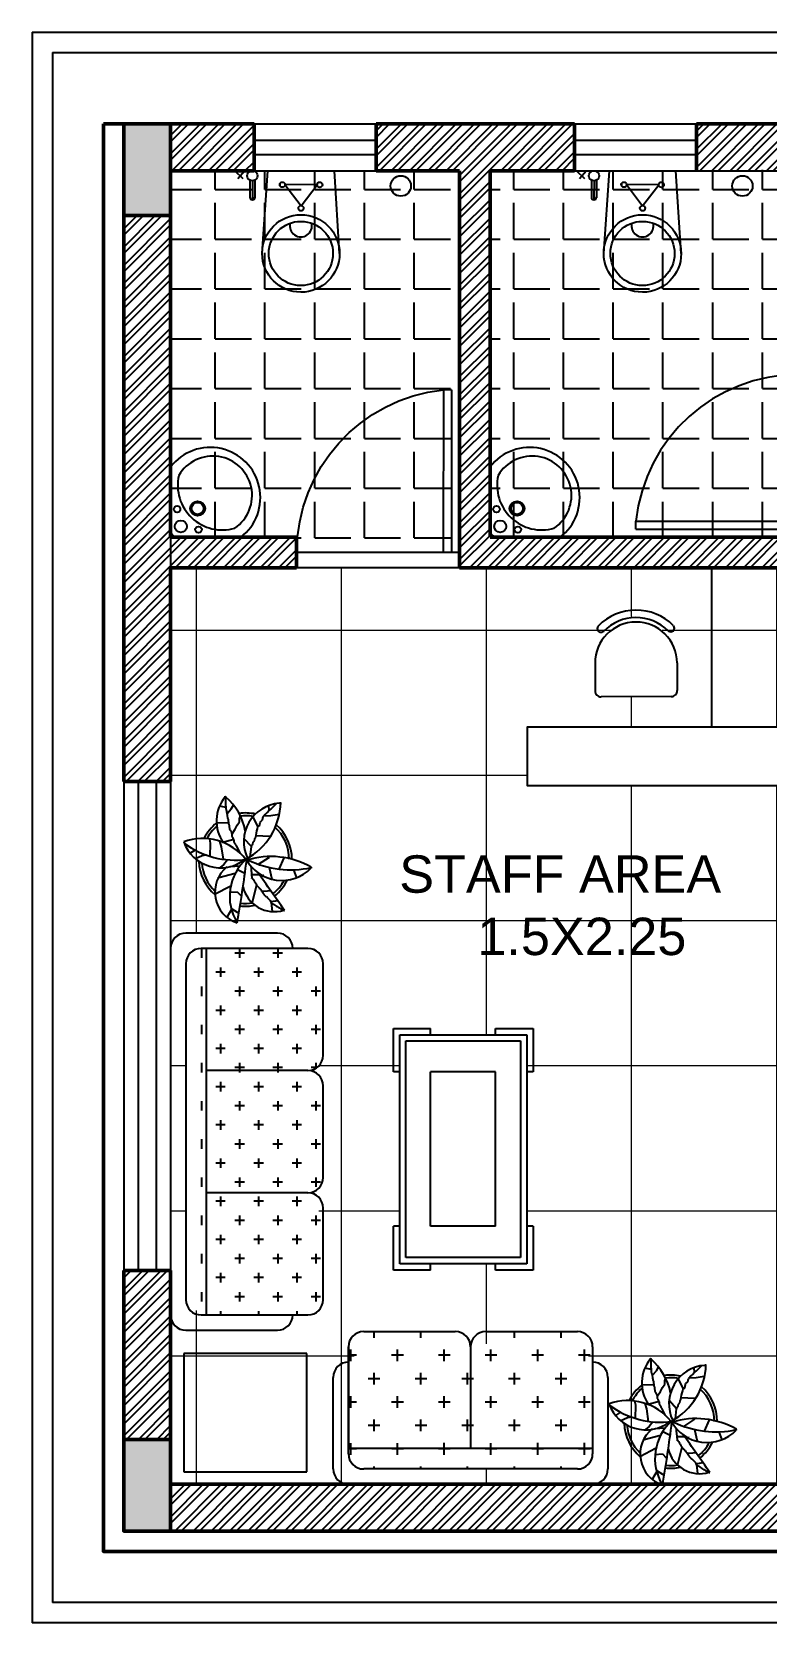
# Model space of a CAD drawing. Header units: millimetres. Extents: x 1521 to 3683, y 1649 to 3322.
# Drawn here: x 1969.127 to 1970.932, y 1667.031 to 1670.985 of the extents above; entities that cross this region are included whole.
import ezdxf

# ---------------------------------------------------------------- set-up
doc = ezdxf.new("R2010")
doc.units = ezdxf.units.MM
doc.header["$LTSCALE"] = 0.1
doc.linetypes.add('DASHED2', pattern=[0.375, 0.25, -0.125])
for name, color, linetype, lineweight in [('COL', 1, 'Continuous', 50), ('plan wall', 7, 'Continuous', 25), ('WALL', 7, 'Continuous', 50), ('WIN', 8, 'Continuous', 25)]:
    doc.layers.add(name, color=color, linetype=linetype, lineweight=lineweight)
doc.layers.add('FURN', color=34, linetype='Continuous')
doc.styles.add('WORKING', font='ARIALN.TTF')
pattern_1 = [(45, (316.00692, 94.036503), (-0.0224506403, 0.0224506403), []), (45, (316.00692, 94.052378), (-0.0224506403, 0.0224506403), [])]
pattern_2 = [(45, (1355.396708, 935.387266), (-0.0224506403, 0.0224506403), []), (45, (1355.396708, 935.40314), (-0.0224506403, 0.0224506403), [])]

# ---------------------------------------------------------------- blocks, each defined once
blk = doc.blocks.new('d')
for p, q in [((0.05, 1), (0.05, 0)), ((0.05, 1), (0.1, 1)), ((0.1, 1), (0.1, 0)), ((0, 0), (0.1, 0))]:
    blk.add_line(p, q)
at = {"linetype": 'DASHED2', "ltscale": 500}
blk.add_arc((-0.0055, 0.0001), 1.0055, 359.9965, 83.97793, dxfattribs=at)
blk = doc.blocks.new('wash')
for q in [(760.2305, 550.5402), (760.6408, 550.1285)]:
    blk.add_line((760.2305, 550.1285), q)
for centre, radius in [((760.3884, 550.297), 0.0432), ((760.3884, 550.297), 0.035), ((760.2681, 550.2933), 0.0189), ((760.29, 550.192), 0.035), ((760.3932, 550.1732), 0.0189)]:
    blk.add_circle(centre, radius)
for centre, radius, start, end in [((760.4628, 550.3614), 0.2931, 307.39596, 142.40881), ((760.4767, 550.3729), 0.2306, 304.13091, 149.39658), ((760.533, 550.4327), 0.2612, 167.25703, 286.27045), ((760.4495, 550.3623), 0.302, 223.52695, 230.32253)]:
    blk.add_arc(centre, radius, start, end)
blk = doc.blocks.new('CORNER')
at = {"ltscale": 0.02}
for p, q in [((836.5133, 549.075), (836.5133, 548.4944)), ((837.1169, 549.075), (836.5133, 549.075)), ((837.1169, 548.4944), (837.1169, 549.075)), ((836.5133, 548.4944), (837.1169, 548.4944))]:
    blk.add_line(p, q, dxfattribs=at)
blk = doc.blocks.new('5 SITE SOFA')
at = {"ltscale": 0.02}
h = blk.add_hatch(dxfattribs=at)
h.set_pattern_fill('CROSS', color=256, scale=0.018084, angle=90, style=0)
h.set_pattern_definition([(180, (1023.91953, 431.48697), (-0.114836516, 0.114836516), [0.05741826, -0.17225477]), (90, (1023.89083, 431.45826), (0.114836516, 0.114836516), [0.05741826, -0.17225477])])
edge = h.paths.add_edge_path()
edge.add_ellipse((837.3965, 549.1078), major_axis=(-0.053, -0.053), ratio=1, start_angle=225, end_angle=315, ccw=False)
edge.add_line((837.3965, 549.1828), (837.8465, 549.1828))
edge.add_ellipse((837.8465, 549.1078), major_axis=(-0.053, 0.053), ratio=1, start_angle=225, end_angle=315, ccw=False)
edge.add_line((837.9215, 549.1078), (837.9215, 548.6078))
edge.add_line((837.9215, 548.6078), (837.3215, 548.6078))
edge.add_line((837.3215, 548.6078), (837.3215, 549.1078))
edge = h.paths.add_edge_path()
edge.add_ellipse((837.9965, 549.1078), major_axis=(-0.053, -0.053), ratio=1, start_angle=225, end_angle=315, ccw=False)
edge.add_line((837.9965, 549.1828), (838.4465, 549.1828))
edge.add_ellipse((838.4465, 549.1078), major_axis=(-0.053, 0.053), ratio=1, start_angle=225, end_angle=315, ccw=False)
edge.add_line((838.5215, 549.1078), (838.5215, 548.6078))
edge.add_line((838.5215, 548.6078), (837.9215, 548.6078))
edge.add_line((837.9215, 548.6078), (837.9215, 549.1078))
edge = h.paths.add_edge_path()
edge.add_line((837.3215, 548.5828), (837.3215, 548.6078))
edge.add_line((837.3215, 548.6078), (838.5215, 548.6078))
edge.add_line((838.5215, 548.6078), (838.5215, 548.5828))
edge.add_ellipse((838.4465, 548.5828), major_axis=(-0.053, -0.053), ratio=1, start_angle=45, end_angle=135, ccw=False)
edge.add_line((838.4465, 548.5078), (837.3965, 548.5078))
edge.add_ellipse((837.3965, 548.5828), major_axis=(-0.053, -0.053), ratio=1, start_angle=-45, end_angle=45, ccw=False)
at = {"linetype": 'Continuous'}
for p, q in [((836.9724, 551.1391), (836.5224, 551.1391)), ((836.4474, 551.0641), (836.4474, 549.2641)), ((837.1224, 551.0641), (836.5974, 551.0641)), ((836.5989, 551.0641), (836.5989, 551.0176)), ((836.6224, 551.0641), (836.6224, 549.2641)), ((836.7864, 551.0641), (836.7864, 551.0176)), ((836.9739, 551.0641), (836.9739, 551.0176)), ((837.0474, 551.0641), (837.0474, 551.0641)), ((836.5224, 550.9891), (836.5224, 549.3391)), ((836.8099, 551.041), (836.763, 551.041)), ((836.9974, 551.041), (836.9505, 551.041)), ((837.1974, 550.5391), (837.1974, 550.9891)), ((836.7161, 550.9473), (836.6692, 550.9473)), ((836.6927, 550.9707), (836.6927, 550.9238)), ((836.9036, 550.9473), (836.8567, 550.9473)), ((836.8802, 550.9707), (836.8802, 550.9238)), ((837.0911, 550.9473), (837.0442, 550.9473)), ((837.0677, 550.9707), (837.0677, 550.9238)), ((836.5989, 550.8769), (836.5989, 550.8301)), ((836.8099, 550.8535), (836.763, 550.8535)), ((836.7864, 550.8769), (836.7864, 550.8301)), ((836.9974, 550.8535), (836.9505, 550.8535)), ((836.9739, 550.8769), (836.9739, 550.8301)), ((837.1849, 550.8535), (837.138, 550.8535)), ((837.1614, 550.8769), (837.1614, 550.8301)), ((836.7161, 550.7598), (836.6692, 550.7598)), ((836.6927, 550.7832), (836.6927, 550.7363)), ((836.9036, 550.7598), (836.8567, 550.7598)), ((836.8802, 550.7832), (836.8802, 550.7363)), ((837.0911, 550.7598), (837.0442, 550.7598)), ((837.0677, 550.7832), (837.0677, 550.7363)), ((836.5989, 550.6894), (836.5989, 550.6426)), ((836.8099, 550.666), (836.763, 550.666)), ((836.7864, 550.6894), (836.7864, 550.6426)), ((836.9974, 550.666), (836.9505, 550.666)), ((836.9739, 550.6894), (836.9739, 550.6426)), ((837.1849, 550.666), (837.138, 550.666)), ((837.1614, 550.6894), (837.1614, 550.6426)), ((836.6927, 550.5957), (836.6927, 550.5488)), ((836.8802, 550.5957), (836.8802, 550.5488)), ((837.0677, 550.5957), (837.0677, 550.5488)), ((836.5989, 550.5019), (836.5989, 550.4551)), ((836.7161, 550.5723), (836.6692, 550.5723)), ((836.7864, 550.5019), (836.7864, 550.4551)), ((836.9036, 550.5723), (836.8567, 550.5723)), ((836.9739, 550.5019), (836.9739, 550.4551)), ((837.0911, 550.5723), (837.0442, 550.5723)), ((837.1614, 550.5019), (837.1614, 550.4751)), ((837.1224, 550.4641), (836.6224, 550.4641)), ((836.8099, 550.4785), (836.763, 550.4785)), ((836.9974, 550.4785), (836.9505, 550.4785)), ((837.1665, 550.4785), (837.138, 550.4785)), ((836.7161, 550.3848), (836.6692, 550.3848)), ((836.6927, 550.4082), (836.6927, 550.3613)), ((836.9036, 550.3848), (836.8567, 550.3848)), ((836.8802, 550.4082), (836.8802, 550.3613)), ((837.0911, 550.3848), (837.0442, 550.3848)), ((837.0677, 550.4082), (837.0677, 550.3613)), ((837.1974, 549.9391), (837.1974, 550.3891)), ((836.5989, 550.3144), (836.5989, 550.2676)), ((836.8099, 550.291), (836.763, 550.291)), ((836.7864, 550.3144), (836.7864, 550.2676)), ((836.9974, 550.291), (836.9505, 550.291)), ((836.9739, 550.3144), (836.9739, 550.2676)), ((837.1849, 550.291), (837.138, 550.291)), ((837.1614, 550.3144), (837.1614, 550.2676)), ((836.7161, 550.1973), (836.6692, 550.1973)), ((836.6927, 550.2207), (836.6927, 550.1738)), ((836.9036, 550.1973), (836.8567, 550.1973)), ((836.8802, 550.2207), (836.8802, 550.1738)), ((837.0911, 550.1973), (837.0442, 550.1973)), ((837.0677, 550.2207), (837.0677, 550.1738)), ((836.5989, 550.1269), (836.5989, 550.0801)), ((836.7864, 550.1269), (836.7864, 550.0801)), ((836.9739, 550.1269), (836.9739, 550.0801)), ((837.1614, 550.1269), (837.1614, 550.0801)), ((836.6927, 550.0332), (836.6927, 549.9863)), ((836.8099, 550.1035), (836.763, 550.1035)), ((836.8802, 550.0332), (836.8802, 549.9863)), ((836.9974, 550.1035), (836.9505, 550.1035)), ((837.0677, 550.0332), (837.0677, 549.9863)), ((837.1849, 550.1035), (837.138, 550.1035)), ((836.7161, 550.0098), (836.6692, 550.0098)), ((836.9036, 550.0098), (836.8567, 550.0098)), ((837.0911, 550.0098), (837.0442, 550.0098)), ((836.5989, 549.9394), (836.5989, 549.8926)), ((836.8099, 549.916), (836.763, 549.916)), ((836.7864, 549.9394), (836.7864, 549.8926)), ((836.9974, 549.916), (836.9505, 549.916)), ((836.9739, 549.9394), (836.9739, 549.8926)), ((837.1849, 549.916), (837.138, 549.916)), ((837.1614, 549.9394), (837.1614, 549.8926)), ((837.1224, 549.8641), (836.6224, 549.8641)), ((836.7161, 549.8223), (836.6692, 549.8223)), ((836.6927, 549.8457), (836.6927, 549.7988)), ((836.9036, 549.8223), (836.8567, 549.8223)), ((836.8802, 549.8457), (836.8802, 549.7988)), ((837.0911, 549.8223), (837.0442, 549.8223)), ((837.0677, 549.8457), (837.0677, 549.7988)), ((836.5989, 549.7519), (836.5989, 549.7051)), ((836.8099, 549.7285), (836.763, 549.7285)), ((836.7864, 549.7519), (836.7864, 549.7051)), ((836.9974, 549.7285), (836.9505, 549.7285)), ((836.9739, 549.7519), (836.9739, 549.7051)), ((837.1849, 549.7285), (837.138, 549.7285)), ((837.1614, 549.7519), (837.1614, 549.7051)), ((837.1974, 549.3391), (837.1974, 549.7891)), ((836.7161, 549.6348), (836.6692, 549.6348)), ((836.6927, 549.6582), (836.6927, 549.6113)), ((836.9036, 549.6348), (836.8567, 549.6348)), ((836.8802, 549.6582), (836.8802, 549.6113)), ((837.0911, 549.6348), (837.0442, 549.6348)), ((837.0677, 549.6582), (837.0677, 549.6113)), ((836.5989, 549.5644), (836.5989, 549.5176)), ((836.7864, 549.5644), (836.7864, 549.5176)), ((836.9739, 549.5644), (836.9739, 549.5176)), ((837.1614, 549.5644), (837.1614, 549.5176)), ((836.8099, 549.541), (836.763, 549.541)), ((836.9974, 549.541), (836.9505, 549.541)), ((837.1849, 549.541), (837.138, 549.541)), ((836.7161, 549.4473), (836.6692, 549.4473)), ((836.6927, 549.4707), (836.6927, 549.4238)), ((836.9036, 549.4473), (836.8567, 549.4473)), ((836.8802, 549.4707), (836.8802, 549.4238)), ((837.0911, 549.4473), (837.0442, 549.4473)), ((837.0677, 549.4707), (837.0677, 549.4238)), ((836.5989, 549.3769), (836.5989, 549.3301)), ((836.8099, 549.3535), (836.763, 549.3535)), ((836.7864, 549.3769), (836.7864, 549.3301)), ((836.9974, 549.3535), (836.9505, 549.3535)), ((836.9739, 549.3769), (836.9739, 549.3301)), ((837.1849, 549.3535), (837.138, 549.3535)), ((837.1614, 549.3769), (837.1614, 549.3301)), ((836.5974, 549.2641), (837.1224, 549.2641)), ((836.6927, 549.2832), (836.6927, 549.2641)), ((836.8802, 549.2832), (836.8802, 549.2641)), ((837.0474, 549.2641), (837.0474, 549.2641)), ((837.0677, 549.2832), (837.0677, 549.2641)), ((836.5224, 549.1891), (836.9724, 549.1891)), ((837.3965, 549.1828), (837.8465, 549.1828)), ((837.3965, 549.1828), (837.8465, 549.1828)), ((837.9965, 549.1828), (838.4465, 549.1828)), ((837.3215, 549.1078), (837.3215, 548.6078)), ((837.3215, 548.5828), (837.3215, 549.1078)), ((837.9215, 549.1078), (837.9215, 548.6078)), ((838.5215, 549.1078), (838.5215, 548.5828)), ((837.3215, 549.0328), (837.3215, 549.0328)), ((838.5215, 549.0328), (838.5215, 549.0328)), ((837.2465, 548.5078), (837.2465, 548.9578)), ((838.5965, 548.9578), (838.5965, 548.5078)), ((838.5215, 548.6078), (837.3215, 548.6078)), ((838.4465, 548.5078), (837.3965, 548.5078)), ((838.5215, 548.4328), (837.3215, 548.4328))]:
    blk.add_line(p, q, dxfattribs=at)
for centre, start, end in [((836.5224, 551.0641), 90, 180), ((836.9724, 551.0641), 0, 90), ((836.5974, 550.9891), 90, 180), ((837.1224, 550.9891), 0, 90), ((837.1224, 550.5391), 270, 0), ((837.1224, 550.3891), 0, 90), ((837.1224, 549.9391), 270, 0), ((837.1224, 549.9391), 270, 0), ((837.1224, 549.7891), 0, 90), ((837.1224, 549.7891), 0, 90), ((836.5974, 549.3391), 180, 270), ((837.1224, 549.3391), 270, 0), ((836.5224, 549.2641), 180, 270), ((836.9724, 549.2641), 270, 0), ((837.3965, 549.1078), 90, 180), ((837.3965, 549.1078), 90, 180), ((837.3965, 549.1078), 90, 180), ((837.8465, 549.1078), 0, 90), ((837.9965, 549.1078), 90, 180), ((838.4465, 549.1078), 0, 90), ((837.3215, 548.9578), 90, 180), ((838.5215, 548.9578), 0, 90), ((837.3965, 548.5828), 180, 270), ((838.4465, 548.5828), 270, 0), ((837.3215, 548.5078), 180, 270), ((838.5215, 548.5078), 270, 0)]:
    blk.add_arc(centre, 0.075, start, end, dxfattribs=at)
blk.add_blockref('CORNER', (0, 0))
blk = doc.blocks.new('cenre table')
for p, q in [((-66.6, 25.48), (-66.6, 40.08)), ((-66.6, 40.08), (-49.32, 40.08)), ((-49.32, 37.61), (-49.32, 40.08)), ((11.29, 37.61), (11.29, 40.08)), ((11.29, 40.08), (28.32, 40.08)), ((28.32, 40.08), (28.32, 25.48)), ((-64.14, 37.61), (25.86, 37.61)), ((-64.14, -12.39), (-64.14, 37.61)), ((-61.68, 35.15), (23.4, 35.15)), ((-61.68, -9.92), (-61.68, 35.15)), ((23.4, 35.15), (23.4, -9.92)), ((25.86, 37.61), (25.86, -12.39)), ((-66.6, 25.48), (-64.14, 25.48)), ((-49.32, 25.48), (11.29, 25.48)), ((-49.32, 0), (-49.32, 25.48)), ((11.29, 0), (11.29, 25.48)), ((25.86, 25.48), (28.32, 25.48)), ((-66.6, -14.85), (-66.6, 0)), ((-66.6, 0), (-64.14, 0)), ((-49.32, 0), (11.29, 0)), ((25.86, 0), (28.32, 0)), ((28.32, 0), (28.32, -14.85)), ((25.86, -12.39), (-64.14, -12.39)), ((23.4, -9.92), (-61.68, -9.92)), ((-49.32, -14.85), (-49.32, -12.39)), ((11.29, -14.85), (11.29, -12.39)), ((-49.32, -14.85), (-66.6, -14.85)), ((28.32, -14.85), (11.29, -14.85))]:
    blk.add_line(p, q)
blk = doc.blocks.new('A$C4F6C003E')
at = {"color": 80}
for p, q in [((-0.6992, -0.467), (-0.6992, -0.4683)), ((-0.6937, -0.4735), (-0.694, -0.4738)), ((-0.6926, -0.4713), (-0.6937, -0.4724)), ((-0.6877, -0.4771), (-0.6907, -0.4771)), ((-0.6861, -0.4786), (-0.6877, -0.4771))]:
    blk.add_line(p, q, dxfattribs=at)
at = {"layer": 'FURN', "color": 104}
for p, q in [((-0.6381, 0.0756), (-0.6438, 0.0909)), ((-0.6021, 0.0916), (-0.6177, 0.1166)), ((-0.601, 0.1256), (-0.6021, 0.1267)), ((-0.6304, 0.0571), (-0.6381, 0.0756)), ((-0.6328, 0.0179), (-0.5673, 0.0168)), ((-0.6267, 0.0361), (-0.6304, 0.0571)), ((-0.5673, 0.0168), (-0.5474, 0.0206)), ((-0.8908, -0.0876), (-0.9289, -0.0659)), ((-0.7807, -0.08), (-0.8189, -0.006)), ((-0.8091, -0.0768), (-0.8069, -0.1138)), ((-0.7383, -0.0245), (-0.7398, -0.0199)), ((-0.7165, -0.105), (-0.7383, -0.0245)), ((-0.6861, -0.0428), (-0.6877, -0.0305)), ((-0.6718, -0.0485), (-0.6876, -0.0312)), ((-0.6805, -0.1268), (-0.6838, -0.0789)), ((-0.6494, -0.0669), (-0.6718, -0.0485)), ((-0.6471, -0.0465), (-0.5858, -0.0376)), ((-0.5858, -0.0376), (-0.5588, -0.0295)), ((-0.5498, -0.0976), (-0.5651, -0.0443)), ((-0.5019, -0.0796), (-0.5003, -0.0781)), ((-0.5003, -0.0781), (-0.4819, -0.0765)), ((-0.4819, -0.0765), (-0.4788, -0.0765)), ((-0.4788, -0.0765), (-0.4773, -0.075)), ((-0.4773, -0.075), (-0.4742, -0.075)), ((-0.4742, -0.075), (-0.4742, -0.0735)), ((-0.4742, -0.0735), (-0.4635, -0.0735)), ((-0.466, -0.0149), (-0.4682, -0.0715)), ((-0.4671, -0.0683), (-0.4671, -0.0715)), ((-0.4635, -0.0735), (-0.4619, -0.0719)), ((-0.4619, -0.0719), (-0.4497, -0.0719)), ((-0.4497, -0.0719), (-0.4497, -0.0704)), ((-0.4497, -0.0704), (-0.4466, -0.0704)), ((-0.4466, -0.0704), (-0.4466, -0.0689)), ((-0.4466, -0.0689), (-0.4435, -0.0689)), ((-0.4435, -0.0689), (-0.4343, -0.0673)), ((-0.4343, -0.0673), (-0.4189, -0.0658)), ((-0.4206, -0.066), (-0.3995, -0.0846)), ((-0.4189, -0.0658), (-0.4174, -0.0658)), ((-0.4174, -0.0658), (-0.4174, -0.0643)), ((-0.4174, -0.0643), (-0.4128, -0.0643)), ((-0.4128, -0.0643), (-0.4128, -0.0627)), ((-0.4128, -0.0627), (-0.4082, -0.0627)), ((-0.4082, -0.0627), (-0.4067, -0.0612)), ((-0.4067, -0.0612), (-0.4021, -0.0612)), ((-0.4021, -0.0612), (-0.4005, -0.0597)), ((-0.4005, -0.0597), (-0.3867, -0.0597)), ((-0.3927, -0.0597), (-0.3857, -0.0277)), ((-0.3867, -0.0597), (-0.3852, -0.0581)), ((-0.3852, -0.0581), (-0.3483, -0.0581)), ((-0.3483, -0.0581), (-0.3483, -0.0566)), ((-0.3483, -0.0566), (-0.3437, -0.0566)), ((-0.3437, -0.0566), (-0.3406, -0.0551)), ((-0.3391, -0.0566), (-0.3422, -0.0566)), ((-0.3422, -0.0566), (-0.3422, -0.0581)), ((-0.3406, -0.0551), (-0.3376, -0.0551)), ((-0.3376, -0.0551), (-0.3391, -0.0551)), ((-0.3391, -0.0551), (-0.3391, -0.0566)), ((-0.9071, -0.1138), (-0.9136, -0.1203)), ((-0.8897, -0.0876), (-0.9071, -0.1138)), ((-0.8069, -0.1138), (-0.8265, -0.1333)), ((-0.7873, -0.1431), (-0.7873, -0.1453)), ((-0.7111, -0.1452), (-0.7144, -0.1528)), ((-0.698, -0.1191), (-0.7111, -0.1452)), ((-0.6477, -0.1594), (-0.6493, -0.1471)), ((-0.6179, -0.1299), (-0.5817, -0.1118)), ((-0.5848, -0.1839), (-0.5467, -0.1482)), ((-0.5817, -0.1118), (-0.5802, -0.1103)), ((-0.5802, -0.1103), (-0.5786, -0.1088)), ((-0.5786, -0.1088), (-0.5771, -0.1088)), ((-0.5771, -0.1088), (-0.5756, -0.1072)), ((-0.5756, -0.1072), (-0.574, -0.1072)), ((-0.574, -0.1072), (-0.574, -0.1057)), ((-0.574, -0.1057), (-0.571, -0.1057)), ((-0.571, -0.1042), (-0.5694, -0.1026)), ((-0.571, -0.1057), (-0.571, -0.1042)), ((-0.5694, -0.1026), (-0.5679, -0.1026)), ((-0.5679, -0.1026), (-0.5664, -0.1011)), ((-0.5664, -0.1011), (-0.5648, -0.1011)), ((-0.5648, -0.1011), (-0.5633, -0.0995)), ((-0.5633, -0.0995), (-0.551, -0.0995)), ((-0.551, -0.0995), (-0.5479, -0.0965)), ((-0.5479, -0.0965), (-0.5464, -0.0965)), ((-0.5464, -0.0965), (-0.5402, -0.0934)), ((-0.5402, -0.0934), (-0.5387, -0.0934)), ((-0.5387, -0.0934), (-0.5372, -0.0919)), ((-0.5372, -0.0919), (-0.5341, -0.0903)), ((-0.5341, -0.0903), (-0.5218, -0.0903)), ((-0.5218, -0.0903), (-0.5203, -0.0888)), ((-0.5215, -0.09), (-0.4997, -0.1052)), ((-0.5203, -0.0888), (-0.5172, -0.0888)), ((-0.5172, -0.0888), (-0.5157, -0.0873)), ((-0.5157, -0.0873), (-0.5141, -0.0857)), ((-0.5141, -0.0857), (-0.5111, -0.0857)), ((-0.5111, -0.0857), (-0.5095, -0.0842)), ((-0.5095, -0.0842), (-0.508, -0.0842)), ((-0.508, -0.0827), (-0.5049, -0.0811)), ((-0.508, -0.0842), (-0.508, -0.0827)), ((-0.5049, -0.0811), (-0.5034, -0.0811)), ((-0.5034, -0.0811), (-0.5034, -0.0796)), ((-0.5034, -0.0796), (-0.5019, -0.0796)), ((-0.4997, -0.1052), (-0.4801, -0.115)), ((-0.4801, -0.115), (-0.4638, -0.1259)), ((-0.4638, -0.1259), (-0.4486, -0.1259)), ((-0.4486, -0.1259), (-0.4333, -0.1303)), ((-0.3995, -0.0846), (-0.3804, -0.0955)), ((-0.7736, -0.2099), (-0.8647, -0.1863)), ((-0.8013, -0.2361), (-0.8044, -0.2376)), ((-0.7998, -0.233), (-0.8013, -0.2361)), ((-0.7967, -0.2299), (-0.7998, -0.233)), ((-0.7951, -0.2299), (-0.7967, -0.2299)), ((-0.7936, -0.2284), (-0.7951, -0.2299)), ((-0.7905, -0.2253), (-0.7936, -0.2284)), ((-0.789, -0.2223), (-0.7905, -0.2253)), ((-0.7875, -0.2223), (-0.789, -0.2223)), ((-0.7859, -0.2207), (-0.7875, -0.2223)), ((-0.7844, -0.2192), (-0.7859, -0.2207)), ((-0.7813, -0.2161), (-0.7844, -0.2192)), ((-0.7798, -0.2161), (-0.7813, -0.2161)), ((-0.7783, -0.2146), (-0.7798, -0.2161)), ((-0.7752, -0.2115), (-0.7783, -0.2146)), ((-0.7736, -0.21), (-0.7752, -0.2115)), ((-0.7721, -0.21), (-0.7736, -0.21)), ((-0.769, -0.2069), (-0.7721, -0.21)), ((-0.7675, -0.2054), (-0.769, -0.2069)), ((-0.7644, -0.2039), (-0.7675, -0.2054)), ((-0.7629, -0.2023), (-0.7644, -0.2023)), ((-0.7644, -0.2023), (-0.7644, -0.2039)), ((-0.7598, -0.2008), (-0.7629, -0.2023)), ((-0.7583, -0.1993), (-0.7598, -0.2008)), ((-0.7568, -0.1977), (-0.7583, -0.1993)), ((-0.7537, -0.1977), (-0.7568, -0.1977)), ((-0.7475, -0.1947), (-0.7537, -0.1977)), ((-0.746, -0.1931), (-0.7475, -0.1947)), ((-0.7445, -0.1931), (-0.746, -0.1931)), ((-0.7429, -0.1901), (-0.7445, -0.1916)), ((-0.7445, -0.1916), (-0.7445, -0.1931)), ((-0.7414, -0.1901), (-0.7429, -0.1901)), ((-0.7399, -0.187), (-0.7414, -0.187)), ((-0.7414, -0.187), (-0.7399, -0.187)), ((-0.7399, -0.1885), (-0.7414, -0.1885)), ((-0.7414, -0.1885), (-0.7414, -0.1901)), ((-0.7214, -0.1855), (-0.7399, -0.187)), ((-0.7399, -0.187), (-0.7399, -0.1885)), ((-0.722, -0.1827), (-0.722, -0.2224)), ((-0.6938, -0.1824), (-0.7214, -0.1855)), ((-0.7101, -0.2135), (-0.7111, -0.2135)), ((-0.7111, -0.2135), (-0.7111, -0.2145)), ((-0.7084, -0.2127), (-0.7101, -0.2135)), ((-0.6807, -0.1817), (-0.6938, -0.1824)), ((-0.6716, -0.2189), (-0.636, -0.2733)), ((-0.6493, -0.1686), (-0.6425, -0.1647)), ((-0.6345, -0.1779), (-0.5863, -0.1839)), ((-0.6001, -0.1809), (-0.5986, -0.1824)), ((-0.5863, -0.1839), (-0.5848, -0.1839)), ((-0.5848, -0.1839), (-0.5832, -0.1855)), ((-0.5832, -0.1855), (-0.5817, -0.187)), ((-0.5817, -0.187), (-0.5802, -0.187)), ((-0.5802, -0.187), (-0.5771, -0.1885)), ((-0.5771, -0.1885), (-0.5756, -0.1901)), ((-0.5756, -0.1901), (-0.5725, -0.1916)), ((-0.5725, -0.1916), (-0.5633, -0.1931)), ((-0.5633, -0.1931), (-0.5617, -0.1947)), ((-0.5617, -0.1947), (-0.5602, -0.1962)), ((-0.5602, -0.1962), (-0.5587, -0.1962)), ((-0.5587, -0.1962), (-0.5556, -0.1993)), ((-0.5556, -0.1993), (-0.5464, -0.2008)), ((-0.5464, -0.2008), (-0.5433, -0.2023)), ((-0.5433, -0.2023), (-0.5402, -0.2054)), ((-0.5402, -0.2054), (-0.528, -0.2069)), ((-0.5303, -0.208), (-0.5314, -0.2396)), ((-0.528, -0.2069), (-0.5188, -0.2085)), ((-0.5188, -0.2085), (-0.5065, -0.2115)), ((-0.5065, -0.2115), (-0.4973, -0.2146)), ((-0.4973, -0.2146), (-0.488, -0.2161)), ((-0.488, -0.2161), (-0.485, -0.2192)), ((-0.4864, -0.2164), (-0.441, -0.195)), ((-0.485, -0.2192), (-0.4834, -0.2207)), ((-0.4834, -0.2207), (-0.4819, -0.2238)), ((-0.4819, -0.2238), (-0.4665, -0.2269)), ((-0.4665, -0.2269), (-0.465, -0.2284)), ((-0.465, -0.2284), (-0.4619, -0.2299)), ((-0.4619, -0.2299), (-0.4527, -0.2391)), ((-0.441, -0.195), (-0.4378, -0.1917)), ((-0.8598, -0.281), (-0.9039, -0.2864)), ((-0.8827, -0.3158), (-0.8842, -0.3174)), ((-0.8811, -0.3143), (-0.8827, -0.3158)), ((-0.8796, -0.3143), (-0.8811, -0.3143)), ((-0.8781, -0.3097), (-0.8796, -0.3112)), ((-0.8796, -0.3112), (-0.8796, -0.3143)), ((-0.8765, -0.3097), (-0.8781, -0.3097)), ((-0.875, -0.3066), (-0.8765, -0.3066)), ((-0.8765, -0.3066), (-0.8765, -0.3097)), ((-0.8735, -0.3036), (-0.875, -0.3051)), ((-0.875, -0.3051), (-0.875, -0.3066)), ((-0.8719, -0.3005), (-0.8735, -0.302)), ((-0.8735, -0.302), (-0.8735, -0.3036)), ((-0.8704, -0.299), (-0.8719, -0.3005)), ((-0.8689, -0.2974), (-0.8704, -0.2974)), ((-0.8704, -0.2974), (-0.8704, -0.299)), ((-0.8673, -0.2944), (-0.8689, -0.2944)), ((-0.8689, -0.2944), (-0.8689, -0.2974)), ((-0.8658, -0.2913), (-0.8673, -0.2928)), ((-0.8673, -0.2928), (-0.8673, -0.2944)), ((-0.8642, -0.2867), (-0.8658, -0.2898)), ((-0.8658, -0.2898), (-0.8658, -0.2913)), ((-0.8612, -0.2836), (-0.8642, -0.2867)), ((-0.8596, -0.2806), (-0.8612, -0.2836)), ((-0.8581, -0.2806), (-0.8596, -0.2806)), ((-0.8489, -0.276), (-0.8581, -0.279)), ((-0.8581, -0.279), (-0.8581, -0.2806)), ((-0.8549, -0.2787), (-0.8506, -0.3038)), ((-0.8506, -0.3038), (-0.8496, -0.3129)), ((-0.8397, -0.2668), (-0.8489, -0.276)), ((-0.8366, -0.2637), (-0.8397, -0.2668)), ((-0.8351, -0.2622), (-0.8366, -0.2637)), ((-0.832, -0.2606), (-0.8351, -0.2622)), ((-0.8305, -0.2591), (-0.832, -0.2606)), ((-0.8289, -0.256), (-0.8305, -0.2576)), ((-0.8305, -0.2576), (-0.8305, -0.2591)), ((-0.8274, -0.253), (-0.8289, -0.2545)), ((-0.8289, -0.2545), (-0.8289, -0.256)), ((-0.8259, -0.2514), (-0.8274, -0.253)), ((-0.8228, -0.2483), (-0.8259, -0.2514)), ((-0.8197, -0.2453), (-0.8228, -0.2483)), ((-0.8166, -0.2437), (-0.8197, -0.2453)), ((-0.8136, -0.2407), (-0.8166, -0.2437)), ((-0.8044, -0.2376), (-0.8136, -0.2407)), ((-0.8038, -0.2374), (-0.8015, -0.2635)), ((-0.8015, -0.2635), (-0.8007, -0.2784)), ((-0.6867, -0.2711), (-0.745, -0.2854)), ((-0.7253, -0.2439), (-0.7253, -0.245)), ((-0.7231, -0.2407), (-0.7242, -0.2417)), ((-0.636, -0.2733), (-0.6349, -0.2733)), ((-0.5314, -0.2396), (-0.5336, -0.2722)), ((-0.5336, -0.2722), (-0.5336, -0.2798)), ((-0.4527, -0.2391), (-0.4374, -0.2422)), ((-0.4374, -0.2422), (-0.4343, -0.2453)), ((-0.4343, -0.2453), (-0.4312, -0.2468)), ((-0.4334, -0.2439), (-0.4323, -0.2798)), ((-0.4323, -0.2798), (-0.4269, -0.3103)), ((-0.4312, -0.2468), (-0.4282, -0.2499)), ((-0.4282, -0.2499), (-0.4251, -0.2514)), ((-0.4269, -0.3103), (-0.4258, -0.3212)), ((-0.4251, -0.2514), (-0.4251, -0.253)), ((-0.4251, -0.253), (-0.422, -0.256)), ((-0.422, -0.256), (-0.4205, -0.2591)), ((-0.4205, -0.2591), (-0.4174, -0.2622)), ((-0.4174, -0.2622), (-0.4051, -0.2714)), ((-0.3855, -0.2689), (-0.4061, -0.2706)), ((-0.4051, -0.2714), (-0.4036, -0.2744)), ((-0.4036, -0.2744), (-0.4005, -0.2775)), ((-0.4005, -0.2775), (-0.399, -0.2806)), ((-0.399, -0.2806), (-0.3974, -0.2821)), ((-0.3974, -0.2821), (-0.3974, -0.2836)), ((-0.3974, -0.2836), (-0.3959, -0.2852)), ((-0.3959, -0.2852), (-0.3736, -0.3074)), ((-0.8965, -0.3419), (-0.898, -0.3435)), ((-0.898, -0.3435), (-0.898, -0.3465)), ((-0.895, -0.3404), (-0.8965, -0.3404)), ((-0.8965, -0.3404), (-0.8965, -0.3419)), ((-0.8934, -0.3373), (-0.895, -0.3373)), ((-0.895, -0.3373), (-0.895, -0.3404)), ((-0.8919, -0.3343), (-0.8934, -0.3343)), ((-0.8934, -0.3343), (-0.8934, -0.3373)), ((-0.8903, -0.3297), (-0.8919, -0.3327)), ((-0.8919, -0.3327), (-0.8919, -0.3343)), ((-0.8888, -0.3266), (-0.8903, -0.3297)), ((-0.8873, -0.3266), (-0.8888, -0.3266)), ((-0.8857, -0.3235), (-0.8873, -0.3251)), ((-0.8873, -0.3251), (-0.8873, -0.3266)), ((-0.8842, -0.3189), (-0.8857, -0.322)), ((-0.8857, -0.322), (-0.8857, -0.3235)), ((-0.8842, -0.3174), (-0.8842, -0.3189)), ((-0.6983, -0.3906), (-0.7377, -0.4057)), ((-0.6951, -0.3202), (-0.6393, -0.3451)), ((-0.6425, -0.3625), (-0.6414, -0.3625)), ((-0.6393, -0.3451), (-0.6382, -0.3473)), ((-0.3729, -0.3204), (-0.3713, -0.322)), ((-0.3713, -0.322), (-0.3713, -0.3235)), ((-0.3713, -0.3235), (-0.3698, -0.3235)), ((-0.3698, -0.3235), (-0.3698, -0.3281)), ((-0.3698, -0.3281), (-0.3683, -0.3281)), ((-0.7111, -0.4517), (-0.7122, -0.4517))]:
    blk.add_line(p, q, dxfattribs=at)
for centre, radius, start, end in [((-0.4972, -0.0323), 0.1916, 109.471, 217.66256), ((-0.2388, -0.1031), 0.4122, 142.82175, 188.02455), ((-0.8194, 0.0562), 0.2743, 308.83912, 19.61964), ((-0.8296, -0.3236), 0.2461, 41.05917, 121.91292), ((-0.8077, -0.1643), 0.1595, 38.87115, 161.90629), ((-0.4587, -0.1985), 0.1858, 50.54293, 124.84428), ((-0.5602, 0.1267), 0.2858, 280.77213, 319.71684), ((0.2127, 6.6391), 6.8548, 260.15534, 262.75679), ((-0.7464, -0.2966), 0.1577, 103.14747, 196.97744), ((-0.5509, -0.3339), 0.2001, 118.43556, 225.67486), ((-0.3611, -0.0043), 0.3239, 208.32675, 268.72976), ((-0.5604, -0.3351), 0.1888, 4.22501, 115.71377), ((-7.9471, 9.8367), 12.385, 304.69194, 305.74565), ((-0.2245, -0.3764), 0.474, 154.13541, 192.26809), ((-1.0326, -0.2802), 0.3992, 330.20289, 17.3754)]:
    blk.add_arc(centre, radius, start, end, dxfattribs=at)
at = {"layer": 'FURN', "color": 13, "linetype": 'Continuous'}
for radius, start, end in [(0.2289, 92.00854, 139.2667), (0.2155, 94.37316, 135.91751), (0.2155, 40.58219, 61.58099), (0.2289, 38.27425, 63.16427), (0.2289, 173.4608, 191.88377), (0.2155, 173.4608, 189.04907), (0.2155, 349.84094, 6.60309), (0.2289, 347.67084, 7.87697), (0.2289, 218.54025, 244.41535), (0.2155, 218.54025, 241.68844), (0.2155, 270.38677, 318.42848), (0.2289, 270.38677, 318.42848)]:
    blk.add_arc((-0.6485, -0.1548), radius, start, end, dxfattribs=at)
blk = doc.blocks.new('chair cor')
for p, q in [((-27.5, 22.5), (-27.5, 4)), ((27.5, 22.5), (27.5, 4)), ((23.5, 0), (-23.5, 0))]:
    blk.add_line(p, q)
for centre, radius, start, end in [((0, 22.5), 35.5, 45.1027, 135.1027), ((0, 22.5), 27.5, 0, 180), ((-23.4, 45.8), 2.5, 135, 315.221), ((0, 22.5), 30.5, 45.1196, 135.1196), ((23.3, 45.9), 2.5, 225, 45.1105), ((-23.5, 4), 4, 179.6528, 270), ((23.5, 4), 4, 270, 0.3472)]:
    blk.add_arc(centre, radius, start, end)

msp = doc.modelspace()

# ---------------------------------------------------------------- hatches: boundary and pattern name
h = msp.add_hatch()
h.set_pattern_fill('STEEL', color=256, scale=0.01, style=0)
h.set_pattern_definition(pattern_1)
h.paths.add_polyline_path([(1969.6721, 1670.7598), (1969.4671, 1670.7598), (1969.4671, 1670.6448), (1969.6721, 1670.6448)])
h = msp.add_hatch()
h.set_pattern_fill('STEEL', color=256, scale=0.01, style=0)
h.set_pattern_definition(pattern_1)
h.paths.add_polyline_path([(1970.4596, 1670.7598), (1969.9721, 1670.7598), (1969.9721, 1670.6448), (1970.1771, 1670.6448), (1970.1771, 1669.7073), (1970.1771, 1669.6698), (1970.9671, 1669.6698), (1970.9671, 1668.5448), (1971.0421, 1668.5448), (1971.0421, 1669.7448), (1970.9671, 1669.7448), (1970.2521, 1669.7448), (1970.2521, 1670.6448), (1970.4596, 1670.6448)])
h = msp.add_hatch()
h.set_pattern_fill('STEEL', color=256, scale=0.01, style=0)
h.set_pattern_definition(pattern_2)
h.paths.add_polyline_path([(1970.9671, 1670.7598), (1970.7596, 1670.7598), (1970.7596, 1670.6448), (1970.9671, 1670.6448)])
h.paths.add_polyline_path([(1971.0421, 1670.5348), (1970.9671, 1670.5348), (1970.9671, 1670.1444), (1971.01, 1670.1444), (1971.01, 1670.1444), (1971.01, 1670.1444), (1971.0421, 1670.1444)])
h.paths.add_polyline_path([(1971.5796, 1670.7598), (1971.0821, 1670.7598), (1971.0821, 1670.6448), (1971.5796, 1670.6448)])
h.paths.add_polyline_path([(1973.2771, 1670.7598), (1972.7796, 1670.7598), (1972.7796, 1670.6448), (1973.2771, 1670.6448)])
h = msp.add_hatch()
h.set_pattern_fill('ANGLE', color=9, scale=0.0175, style=0)
h.set_pattern_definition([(0, (1147.16282, 1067.11222), (0, 0.1222375), [0.0889, -0.0333375]), (90, (1147.16282, 1067.11222), (-0.1222375, 0), [0.0889, -0.0333375])])
h.paths.add_polyline_path([(1970.1771, 1670.6448), (1970.1771, 1669.7073), (1969.7775, 1669.7075), (1969.7775, 1669.7448), (1969.4671, 1669.7448), (1969.4671, 1670.6448)])
h.paths.add_polyline_path([(1970.2521, 1670.6448), (1970.9671, 1670.6473), (1970.9671, 1670.1444), (1971.0101, 1670.1444), (1971.0101, 1669.7448), (1970.2521, 1669.7448)])
h = msp.add_hatch()
h.set_pattern_fill('STEEL', color=256, scale=0.01, style=0)
h.set_pattern_definition(pattern_2)
h.paths.add_polyline_path([(1969.4671, 1669.6698), (1969.7765, 1669.6698), (1969.7765, 1669.7448), (1969.4671, 1669.7448)])
h.paths.add_polyline_path([(1969.3521, 1670.5348), (1969.4671, 1670.5348), (1969.4671, 1669.1448), (1969.3521, 1669.1448)])
at = {"lineweight": 0}
h = msp.add_hatch(dxfattribs=at)
h.set_pattern_fill('NET', color=9, scale=0.11224, style=0)
h.set_pattern_definition([(0, (316.00692, 94.0365), (0, 0.35636287), []), (90, (316.00692, 94.0365), (-0.35636287, 0), [])])
h.paths.add_polyline_path([(1970.03, 1668.5237), (1970.3425, 1668.5237), (1970.3425, 1667.9612), (1970.03, 1667.9612)])
h.paths.add_polyline_path([(1969.8311, 1667.8465), (1969.5046, 1667.8465), (1969.5046, 1668.773), (1969.8311, 1668.773)])
h.paths.add_polyline_path([(1969.9183, 1667.5046), (1969.9183, 1667.7649), (1970.4937, 1667.7649), (1970.4937, 1667.5046)])
h.paths.add_polyline_path([(1970.4666, 1667.5046), (1969.9183, 1667.5046), (1969.9183, 1667.7175), (1969.8912, 1667.7175), (1969.8912, 1667.4573), (1970.4666, 1667.4573)])
h.paths.add_polyline_path([(1970.3435, 1669.2787), (1970.9671, 1669.2787), (1970.9671, 1669.6698), (1969.4671, 1669.6698), (1969.4671, 1667.4198), (1970.9671, 1667.4198), (1970.9671, 1669.1356), (1970.3435, 1669.1356)])
h.paths.add_polyline_path([(1970.6753, 1669.3536), (1970.5495, 1669.3536), (1970.5495, 1669.5506), (1970.6753, 1669.5506)])
h = msp.add_hatch()
h.set_pattern_fill('STEEL', color=256, scale=0.01, style=0)
h.set_pattern_definition(pattern_2)
h.paths.add_polyline_path([(1969.4671, 1667.9448), (1969.3521, 1667.9448), (1969.3521, 1667.5298), (1969.4671, 1667.5298)])
h.paths.add_polyline_path([(1970.9671, 1667.4198), (1970.6762, 1667.4198, -0.000135), (1970.6759, 1667.418, -0.000621), (1970.6757, 1667.4182, -0.014439), (1970.6714, 1667.4198), (1969.4671, 1667.4198), (1969.4671, 1667.3048), (1970.9671, 1667.3048)])
h.paths.add_polyline_path([(1973.1171, 1667.4198), (1971.2421, 1667.4198), (1971.2421, 1667.3048), (1973.1171, 1667.3048)])
h.paths.add_polyline_path([(1971.0421, 1667.5149), (1971.0046, 1667.5149), (1970.9923, 1667.5149), (1970.9671, 1667.5149), (1970.9671, 1667.4198), (1971.0421, 1667.4198)])
h.paths.add_polyline_path([(1971.0046, 1668.3198), (1970.9671, 1668.3198), (1970.9671, 1668.2766), (1971.0046, 1668.2766)])
h.paths.add_polyline_path([(1971.0421, 1668.3198), (1971.0046, 1668.3198), (1971.0046, 1668.2766), (1971.0421, 1668.2766)])
h.paths.add_polyline_path([(1973.2771, 1668.3948), (1973.0997, 1668.3948), (1973.0997, 1668.3198), (1973.2771, 1668.3198)])
at = {"layer": 'COL'}
h = msp.add_hatch(color=256, dxfattribs=at)
h.paths.add_polyline_path([(1980.3121, 1662.9048), (1980.3121, 1662.6548), (1980.1971, 1662.6548), (1980.1971, 1662.9048)])
h.paths.add_polyline_path([(1975.1971, 1665.2623), (1975.1971, 1665.0123), (1975.0821, 1665.0123), (1975.0821, 1665.2623)])
h.paths.add_polyline_path([(1975.0821, 1662.3048), (1975.3321, 1662.3048), (1975.3321, 1662.1898), (1975.0821, 1662.1898)])
h.paths.add_polyline_path([(1977.4471, 1662.3048), (1977.6971, 1662.3048), (1977.6971, 1662.1898), (1977.4471, 1662.1898)])
h.paths.add_polyline_path([(1980.3121, 1667.4198), (1980.3121, 1667.1698), (1980.1971, 1667.1698), (1980.1971, 1667.4198)])
h.paths.add_polyline_path([(1975.4571, 1667.4198), (1975.7071, 1667.4198), (1975.7071, 1667.3048), (1975.4571, 1667.3048)])
h.paths.add_polyline_path([(1977.6871, 1667.4198), (1977.9371, 1667.4198), (1977.9371, 1667.3048), (1977.6871, 1667.3048)])
h.paths.add_polyline_path([(1980.3121, 1665.2623), (1980.3121, 1665.0123), (1980.1971, 1665.0123), (1980.1971, 1665.2623)])
h.paths.add_polyline_path([(1981.5871, 1662.7698), (1981.8871, 1662.7698), (1981.8871, 1662.6548), (1981.5871, 1662.6548)])
h.paths.add_polyline_path([(1981.7021, 1668.6198), (1981.7021, 1668.3198), (1981.5871, 1668.3198), (1981.5871, 1668.6198)])
h.paths.add_polyline_path([(1983.7271, 1670.7598), (1984.0271, 1670.7598), (1984.0271, 1670.6448), (1983.7271, 1670.6448)])
h.paths.add_polyline_path([(1981.5871, 1670.7598), (1981.8871, 1670.7598), (1981.8871, 1670.6448), (1981.5871, 1670.6448)])
h.paths.add_polyline_path([(1983.6521, 1662.7698), (1984.0271, 1662.7698), (1984.0271, 1662.6548), (1983.6521, 1662.6548)])
h.paths.add_polyline_path([(1984.0271, 1660.3848), (1984.0271, 1660.2698), (1983.6521, 1660.2698), (1983.6521, 1660.3848)])
h.paths.add_polyline_path([(1984.0271, 1665.1948), (1984.0271, 1665.0798), (1983.6521, 1665.0798), (1983.6521, 1665.1948)])
h.paths.add_polyline_path([(1977.8221, 1668.6948), (1977.9371, 1668.6948), (1977.9371, 1668.3198), (1977.8221, 1668.3198)])
edge = h.paths.add_edge_path()
edge.add_line((1984.0271, 1667.3048), (1983.6521, 1667.3048))
edge.add_line((1983.6521, 1667.3048), (1983.6521, 1667.4198))
edge.add_line((1983.6521, 1667.4198), (1984.0271, 1667.4198))
h.paths.add_polyline_path([(1981.8871, 1667.4198), (1981.8871, 1667.3048), (1981.5871, 1667.3048), (1981.5871, 1667.4198)])
h.paths.add_polyline_path([(1979.0971, 1670.7598), (1979.0971, 1670.6448), (1978.7971, 1670.6448), (1978.7971, 1670.7598)])
h.paths.add_polyline_path([(1977.8221, 1670.7598), (1977.9371, 1670.7598), (1977.9371, 1670.4598), (1977.8221, 1670.4598)])
h.paths.add_polyline_path([(1975.4571, 1670.7598), (1975.5721, 1670.7598), (1975.5721, 1670.4598), (1975.4571, 1670.4598)])
h.paths.add_polyline_path([(1980.3121, 1656.1548), (1980.1971, 1656.1548), (1980.1971, 1656.3798), (1980.3121, 1656.3798)])
h.paths.add_polyline_path([(1983.7521, 1658.6948), (1984.0271, 1658.6948), (1984.0271, 1658.5798), (1983.7521, 1658.5798)])
h.paths.add_polyline_path([(1970.9671, 1668.5448), (1971.0821, 1668.5448), (1971.0821, 1668.3198), (1970.9671, 1668.3198)])
h.paths.add_polyline_path([(1983.8021, 1656.1548), (1983.8021, 1656.2698), (1984.0271, 1656.2698), (1984.0271, 1656.1548)])
h.paths.add_polyline_path([(1973.2771, 1668.5448), (1973.3921, 1668.5448), (1973.3921, 1668.3198), (1973.2771, 1668.3198)])
h.paths.add_polyline_path([(1973.2771, 1670.7598), (1973.3921, 1670.7598), (1973.3921, 1670.5348), (1973.2771, 1670.5348)])
h.paths.add_polyline_path([(1970.9671, 1670.7598), (1971.0821, 1670.7598), (1971.0821, 1670.5348), (1970.9671, 1670.5348)])
h.paths.add_polyline_path([(1981.7021, 1656.1548), (1981.5871, 1656.1548), (1981.5871, 1656.3798), (1981.7021, 1656.3798)])
h.paths.add_polyline_path([(1981.8121, 1658.6948), (1981.8121, 1658.5798), (1981.5871, 1658.5798), (1981.5871, 1658.6948)])
h.paths.add_polyline_path([(1971.1921, 1667.4198), (1971.1921, 1667.3048), (1970.9671, 1667.3048), (1970.9671, 1667.4198)])
h.paths.add_polyline_path([(1969.3521, 1667.5298), (1969.4671, 1667.5298), (1969.4671, 1667.3048), (1969.3521, 1667.3048)])
h.paths.add_polyline_path([(1969.3521, 1670.7598), (1969.4671, 1670.7598), (1969.4671, 1670.5348), (1969.3521, 1670.5348)])
h.paths.add_polyline_path([(1973.3921, 1667.4198), (1973.3921, 1667.3048), (1973.1671, 1667.3048), (1973.1671, 1667.4198)])
h.paths.add_polyline_path([(1976.9971, 1668.9948), (1976.9971, 1669.8198), (1976.3971, 1669.8198), (1976.3971, 1668.9948), (1976.3221, 1668.9948), (1976.3221, 1669.8948), (1977.0721, 1669.8948), (1977.0721, 1668.9948)])
h.paths.add_polyline_path([(1981.5871, 1665.1948), (1981.8871, 1665.1948), (1981.8871, 1665.0798), (1981.5871, 1665.0798)])
h.paths.add_polyline_path([(1981.8871, 1660.3848), (1981.8871, 1660.2698), (1981.5871, 1660.2698), (1981.5871, 1660.3848)])
h.paths.add_polyline_path([(1980.3121, 1658.5748), (1980.1971, 1658.5748), (1980.1971, 1658.7998), (1980.3121, 1658.7998)])
h.paths.add_polyline_path([(1980.3121, 1660.4523), (1980.3121, 1660.2023), (1980.1971, 1660.2023), (1980.1971, 1660.4523)])
h.paths.add_polyline_path([(1975.4571, 1668.6198), (1975.5721, 1668.6198), (1975.5721, 1668.3198), (1975.4571, 1668.3198)])

# ---------------------------------------------------------------- linework, layer by layer
for p, q in [((1970.4596, 1670.6448), (1970.9671, 1670.6448)), ((1970.1371, 1669.7073), (1969.7775, 1669.7073))]:
    msp.add_line(p, q)
at = {"lineweight": 25}
for p, q in [((1969.7356, 1670.6128), (1969.7356, 1670.6083)), ((1970.5749, 1670.6128), (1970.5749, 1670.6083))]:
    msp.add_line(p, q, dxfattribs=at)
msp.add_lwpolyline([(1970.1771, 1670.6448), (1970.1771, 1669.7073), (1969.7765, 1669.7073), (1969.7765, 1669.7448), (1969.4671, 1669.7448), (1969.4671, 1670.6448), (1970.1771, 1670.6448)])
for points in [[(1969.3521, 1670.5348), (1969.4671, 1670.5348), (1969.4671, 1669.1448), (1969.3521, 1669.1448)], [(1969.4671, 1669.6698), (1969.7765, 1669.6698), (1969.7765, 1669.7448), (1969.4671, 1669.7448)], [(1969.4671, 1667.4198), (1970.9671, 1667.4198), (1970.9671, 1669.6698), (1969.4671, 1669.6698)], [(1970.9671, 1669.2787), (1970.7969, 1669.2787), (1970.7969, 1669.6698), (1970.9671, 1669.6698)], [(1970.9671, 1669.2787), (1970.3435, 1669.2787), (1970.3435, 1669.1356), (1970.9671, 1669.1356)]]:
    msp.add_lwpolyline(points, close=True)
at = {"layer": 'COL'}
for points in [[(1969.3521, 1670.7598), (1969.4671, 1670.7598), (1969.4671, 1670.5348), (1969.3521, 1670.5348)], [(1969.3521, 1667.5298), (1969.4671, 1667.5298), (1969.4671, 1667.3048), (1969.3521, 1667.3048)]]:
    msp.add_lwpolyline(points, close=True, dxfattribs=at)
at = {"layer": 'plan wall'}
for p, q in [((1969.6454, 1670.6248), (1969.6248, 1670.6448)), ((1969.6497, 1670.6448), (1969.6323, 1670.6248)), ((1969.6922, 1670.4418), (1969.7059, 1670.6448)), ((1969.8824, 1670.4414), (1969.8696, 1670.6448)), ((1970.4847, 1670.6248), (1970.4641, 1670.6448)), ((1970.489, 1670.6448), (1970.4716, 1670.6248)), ((1970.5315, 1670.4418), (1970.5452, 1670.6448)), ((1970.7217, 1670.4414), (1970.7089, 1670.6448)), ((1969.6619, 1670.6215), (1969.6618, 1670.5785)), ((1969.6682, 1670.6198), (1969.6681, 1670.5733)), ((1969.6744, 1670.6214), (1969.6743, 1670.5784)), ((1969.8273, 1670.6105), (1969.7481, 1670.6107)), ((1969.7481, 1670.6107), (1969.7876, 1670.5589)), ((1969.7876, 1670.5589), (1969.8273, 1670.6105)), ((1970.5012, 1670.6215), (1970.5011, 1670.5785)), ((1970.5075, 1670.6198), (1970.5073, 1670.5733)), ((1970.5137, 1670.6214), (1970.5136, 1670.5784)), ((1970.6666, 1670.6105), (1970.5874, 1670.6107)), ((1970.5874, 1670.6107), (1970.6269, 1670.5589)), ((1970.6269, 1670.5589), (1970.6666, 1670.6105))]:
    msp.add_line(p, q, dxfattribs=at)
for centre in [(1970.0328, 1670.6073), (1970.8721, 1670.6073)]:
    msp.add_circle(centre, 0.025, dxfattribs=at)
for centre, major_axis, ratio, start_param, end_param in [((1969.6682, 1670.6323), (-0.0002, -0.0125), 0.999968, 3.157287497747048, 9.440472804926635), ((1970.5075, 1670.6323), (-0.0002, -0.0125), 0.999968, 3.157287497747048, 9.440472804926635), ((1969.7417, 1670.6105), (-0.00022, -0.00645), 0.999964, 3.173921, 9.457106), ((1969.8337, 1670.6103), (-0.00104, 0.00637), 0.999965, -0.163951, 6.119234), ((1970.5809, 1670.6105), (-0.00022, -0.00645), 0.999964, 3.173921, 9.457106), ((1970.673, 1670.6103), (-0.00104, 0.00637), 0.999965, -0.163951, 6.119234), ((1969.6681, 1670.5796), (-0.00027, 0.00624), 0.999966, 1.524714, 4.666306), ((1970.5074, 1670.5796), (-0.00027, 0.00624), 0.999966, 1.524714, 4.666306), ((1969.7873, 1670.4416), (-0.0004, 0.0951), 0.999966, -0.006354705291457, 6.276830601888128), ((1969.7876, 1670.5525), (-0.00022, -0.00645), 0.999964, 3.173959, 9.457144), ((1970.6266, 1670.4416), (-0.0004, 0.0951), 0.999966, -0.006354705291457, 6.276830601888128), ((1970.6268, 1670.5525), (-0.00022, -0.00645), 0.999964, 3.173959, 9.457144), ((1969.7873, 1670.4416), (-0.0017, -0.0788), 0.999966, 3.16012, 9.443305), ((1969.7874, 1670.5095), (-0.0003, -0.0272), 0.999965, 4.485347, 8.095194), ((1970.6266, 1670.4416), (-0.0017, -0.0788), 0.999966, 3.16012, 9.443305), ((1970.6267, 1670.5095), (-0.0003, -0.0272), 0.999965, 4.485347, 8.095194)]:
    msp.add_ellipse(centre, major_axis=major_axis, ratio=ratio, start_param=start_param, end_param=end_param, dxfattribs=at)
at = {"layer": 'WALL'}
for p, q in [((1969.3521, 1670.7598), (1969.3021, 1670.7598)), ((1969.3521, 1670.7598), (1969.3521, 1670.1573)), ((1969.6721, 1670.7598), (1969.3521, 1670.7598)), ((1969.6721, 1670.6448), (1969.6721, 1670.7598)), ((1969.9721, 1670.6448), (1969.9721, 1670.7598)), ((1970.4596, 1670.7598), (1969.9721, 1670.7598)), ((1970.4596, 1670.6448), (1970.4596, 1670.7598)), ((1971.5796, 1670.7598), (1970.7596, 1670.7598)), ((1970.7596, 1670.6448), (1970.7596, 1670.7598)), ((1969.4671, 1670.6448), (1969.4671, 1670.1573)), ((1969.6721, 1670.6448), (1969.4671, 1670.6448)), ((1970.1771, 1670.6448), (1969.9721, 1670.6448)), ((1970.1771, 1669.6698), (1970.1771, 1670.6448)), ((1970.2521, 1669.7448), (1970.2521, 1670.6448)), ((1970.2521, 1670.6448), (1970.4596, 1670.6448)), ((1969.3521, 1670.1573), (1969.3521, 1669.1448)), ((1969.4671, 1670.1573), (1969.4671, 1669.7448)), ((1969.7765, 1669.7448), (1969.4671, 1669.7448)), ((1969.7765, 1669.6698), (1969.7765, 1669.7448)), ((1970.9671, 1669.7448), (1970.2521, 1669.7448)), ((1969.4671, 1669.6698), (1969.4671, 1669.1448)), ((1969.7765, 1669.6698), (1969.4671, 1669.6698)), ((1970.2521, 1669.6698), (1970.1771, 1669.6698)), ((1970.9671, 1669.6698), (1970.2521, 1669.6698)), ((1969.3521, 1669.1448), (1969.4671, 1669.1448)), ((1969.3521, 1667.9448), (1969.3521, 1667.3048)), ((1969.3521, 1667.9448), (1969.4671, 1667.9448)), ((1969.4671, 1667.9448), (1969.4671, 1667.4198)), ((1970.9671, 1667.4198), (1969.4671, 1667.4198)), ((1971.1921, 1667.3048), (1969.3521, 1667.3048))]:
    msp.add_line(p, q, dxfattribs=at)
msp.add_lwpolyline([(1971.0421, 1667.4698), (1971.2421, 1667.4698), (1971.2421, 1667.2548), (1969.3021, 1667.2548), (1969.3021, 1670.7598)], dxfattribs=at)
at = {"layer": 'WIN'}
for p, q in [((1969.1271, 1670.9848), (1969.1271, 1667.0798)), ((1969.1271, 1670.9848), (1979.0024, 1670.9848)), ((1969.1771, 1670.9348), (1969.1771, 1667.1298)), ((1969.1771, 1670.9348), (1979.0024, 1670.9348)), ((1969.6721, 1670.7598), (1969.9721, 1670.7598)), ((1970.4596, 1670.7598), (1970.7596, 1670.7598)), ((1969.6721, 1670.7198), (1969.9721, 1670.7198)), ((1969.6721, 1670.6848), (1969.9721, 1670.6848)), ((1970.4596, 1670.7198), (1970.7596, 1670.7198)), ((1970.4596, 1670.6848), (1970.7596, 1670.6848)), ((1969.6721, 1670.6448), (1969.9721, 1670.6448)), ((1969.3521, 1669.1448), (1969.3521, 1667.9448)), ((1969.3871, 1669.1448), (1969.3871, 1667.9448)), ((1969.4321, 1669.1448), (1969.4321, 1667.9448)), ((1969.4671, 1669.1448), (1969.4671, 1667.9448)), ((1973.9171, 1667.1298), (1969.1771, 1667.1298)), ((1973.9171, 1667.0798), (1969.1271, 1667.0798))]:
    msp.add_line(p, q, dxfattribs=at)

# ---------------------------------------------------------------- block references
for name, p, xscale, yscale, zscale, rotation in [('chair cor', (1970.6111, 1669.3534), 0.0036654584245217, 0.0036654584243934, 0.0036654584244292, 0.1876832957471949), ('A$C4F6C003E', (1969.5736, 1669.2777), 0.5, 0.5, 0.5, 90), ('cenre table', (1970.2651, 1668.362), 0.0062499999999091, 0.0062499999999091, 0.00625, 90), ('A$C4F6C003E', (1970.6185, 1667.8978), 0.5, 0.5, 0.5, 90)]:
    msp.add_blockref(name, p, dxfattribs=dict(xscale=xscale, yscale=yscale, zscale=zscale, rotation=rotation))
at = {"xscale": 0.5, "yscale": 0.5, "zscale": 0.5}
msp.add_blockref('5 SITE SOFA', (1551.2434, 1393.2034), dxfattribs=at)
at = {"layer": 'plan wall', "yscale": 0.3995507202148474, "zscale": 0.3995507301424014}
for p, xscale, rotation in [((1971.0101, 1669.7448), 0.3995506868434306, 90.02132102628879), ((1970.1771, 1669.7073), -0.3995506868434306, 359.9786789737112)]:
    msp.add_blockref('d', p, dxfattribs=dict(at, xscale=xscale, rotation=rotation))
at = {"layer": 'plan wall', "xscale": 0.4196093749999364, "yscale": 0.4195937499998763, "zscale": 0.4196107514725069}
for p in [(1650.4675, 1438.9143), (1651.2522, 1438.9143)]:
    msp.add_blockref('wash', p, dxfattribs=at)

# ---------------------------------------------------------------- texts
at = {"ltscale": 0.2, "insert": (1969.2071, 1668.9639), "char_height": 0.091816, "width": 2.429084, "attachment_point": 1, "style": 'WORKING'}
msp.add_mtext('\\pi0.82182;{\\f@Arial Unicode MS|b0|i0|c0|p34;STAFF AREA\\P\\pi0.9069;   1.5X2.25}', dxfattribs=at)

doc.saveas('drawing.dxf')
